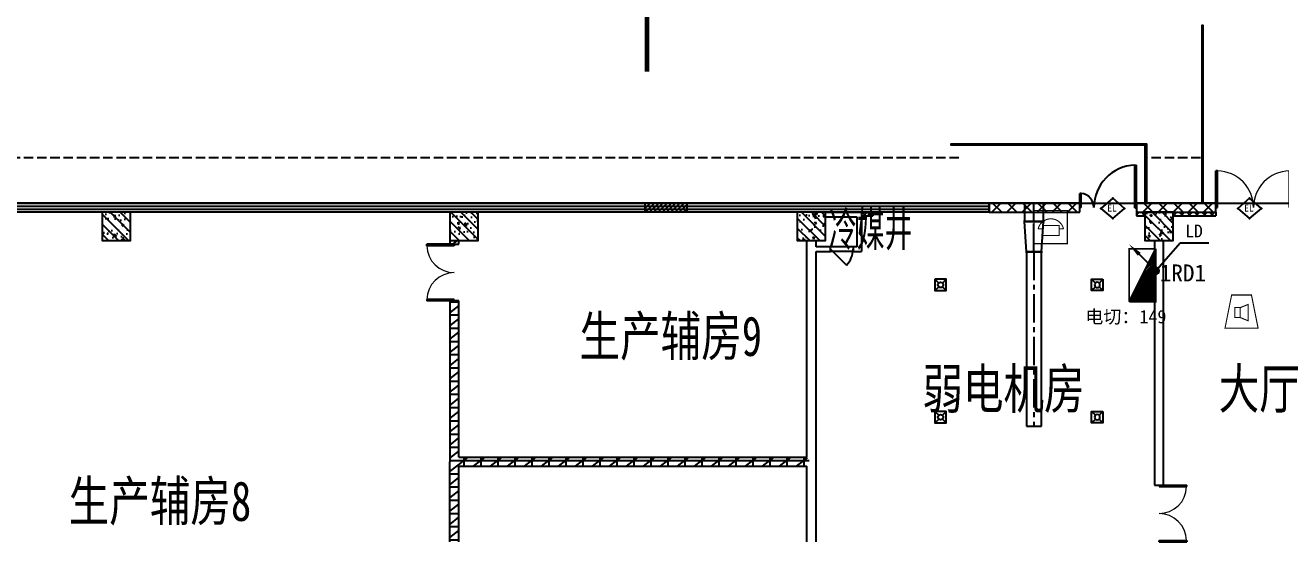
# Model space of a CAD drawing. Header units: millimetres. Extents: x -633009578 to 5705885, y -633235091 to 2571734.
# Drawn here: x 3619104 to 3652345, y 2187110 to 2200786 of the extents above; entities that cross this region are included whole.
import ezdxf
from ezdxf.enums import TextEntityAlignment as Align

# ---------------------------------------------------------------- set-up
doc = ezdxf.new("R2010")
doc.units = ezdxf.units.MM
doc.header["$LTSCALE"] = 1000
doc.header["$MEASUREMENT"] = 0
doc.linetypes.add('CENTER2', pattern=[1.125, 0.75, -0.125, 0.125, -0.125])
doc.linetypes.add('DASH', pattern=[0.35, 0.25, -0.1])
doc.layers.get('0').update_dxf_attribs({"color": 9})
for name, color, linetype in [('000000000000电气', 7, 'Continuous'), ('3T_WOOD', 21, 'Continuous'), ('A-COLUM(柱)', 255, 'Continuous'), ('A-DOOR(门）', 4, 'Continuous'), ('A-F-AREA(计算)', 5, 'Continuous'), ('A-HATH(填充)', 8, 'Continuous'), ('A-LM-RAIL(栏杆)', 167, 'Continuous'), ('A-ST-O(室外)', 54, 'Continuous'), ('A-TEXT(房间)', 243, 'Continuous'), ('A-WALL(墙)', 255, 'Continuous'), ('A-WINDOW（窗）', 4, 'Continuous'), ('DIM_SYMB', 3, 'Continuous'), ('DUCT-排风中心线', 5, 'CENTER2'), ('DUCT-排风法兰', 2, 'Continuous'), ('DUCT-排风管', 31, 'Continuous'), ('DUCT-排风管端线', 2, 'Continuous'), ('H-Dev', 4, 'Continuous'), ('WALL', 9, 'Continuous'), ('电-弱电平面-箭头', 3, 'Continuous'), ('电-强电平面-标注', 3, 'Continuous'), ('设备-安防', 3, 'Continuous'), ('设备-消防', 3, 'Continuous'), ('设备-箱柜', 3, 'Continuous')]:
    doc.layers.add(name, color=color, linetype=linetype)
doc.styles.add('_TCH', font='simhei.ttf', dxfattribs={"width": 0.75, "bigfont": 'hztxt.shx'})
doc.styles.add('_TEL_DIM', font='simhei.ttf', dxfattribs={"height": 3.5, "bigfont": 'HZTXT'})
doc.styles.add('ELEC-DIM', font='simhei.ttf')
doc.styles.add('IDQSTYLE', font='simhei.ttf', dxfattribs={"width": 0.707, "bigfont": 'hztxt.shx'})
doc.styles.add('TXT', font='simhei.ttf', dxfattribs={"width": 0.8, "bigfont": 'hztxt.shx'})
doc.styles.add('宋体', font='simhei.ttf')
pattern_1 = [(0, (1102221.475196055, 677964.29318137), (0, 350), []), (37.875, (1102621.475196055, 677964.29318137), (-169.61527734408, 218.0766567528281), []), (90, (1102621.475196055, 677964.29318137), (-450, 2.755455298081545e-14), [])]
pattern_2 = [(45, (1102321.475196055, 677964.29318137), (-100.0001016555733, 100.0001016555733), []), (135, (1102321.475196055, 677964.29318137), (-100.0001016555733, -100.0001016555733), [])]
pattern_3 = [(45, (1102421.475196055, 677964.29318137), (-200.0002033111466, 200.0002033111467), []), (135, (1102421.475196055, 677964.29318137), (-200.0002033111467, -200.0002033111466), [])]

# ---------------------------------------------------------------- blocks, each defined once
blk = doc.blocks.new('HC001230')
at = {"color": 0, "linetype": 'Continuous', "const_width": 0.2}
blk.add_lwpolyline([(-3.125, 3.125), (3.125, 3.125), (3.125, -3.125), (-3.125, -3.125)], close=True, dxfattribs=at)
for points in [[(-2.401072989951189, -0.3027623563785085, -0.1359723361280036), (-1.749999999999972, 0.8473639094686121, -0.1989123673796602)], [(-1.749999999999972, 0.8473639094686121, -0.1989123673796602), (1.4210854715202e-14, 1.57223764362152, -0.1989123673796619), (1.750000000000028, 0.8473639094686121, -0.1359723361279837), (2.401072989950848, -0.3027623563785085, -0.1989123673796581)]]:
    blk.add_lwpolyline(points, format="xyb", dxfattribs=at)
for points in [[(-1.5625, 0.32223764362152), (1.5625, 0.32223764362152), (1.5625, -1.55276235637848), (-1.5625, -1.55276235637848), (-1.5625, 0.32223764362152)], [(-2.40107298995126, -0.3027623563785085), (-1.5625, -0.30276235637848)], [(1.5625, -0.30276235637848), (2.401072989950791, -0.3027623563785085)]]:
    blk.add_lwpolyline(points, dxfattribs=at)
at = {"color": 0, "style": 'IDQSTYLE', "width": 0.7}
blk.add_attdef('PSFHATT', (5.125, -3.125), '', height=2.5, dxfattribs=at)
blk = doc.blocks.new('*X123')
at = {"color": 0, "linetype": 'Continuous'}
for p, q in [((235.5705228326477, 319.9990725063215), (238.8755041928442, 323.304053866518)), ((235.9947869013596, 319.9990725063215), (239.7240323302681, 323.7283179352299)), ((236.4190509700716, 319.9990725063215), (240.5725604676919, 324.1525820039419)), ((236.8433150387835, 319.9990725063215), (241.4210886051158, 324.5768460726538)), ((237.2675791074955, 319.9990725063215), (242.2655414724513, 324.9970348712774)), ((237.6918431762074, 319.9990725063215), (242.2655414724513, 324.5727708025654)), ((238.1161072449193, 319.9990725063215), (242.2655414724513, 324.1485067338535)), ((238.5403713136312, 319.9990725063215), (242.2655414724513, 323.7242426651416)), ((238.9646353823431, 319.9990725063215), (242.2655414724513, 323.2999785964296)), ((233.0249384203761, 319.9990725063215), (233.7843353683011, 320.7584694542464)), ((233.4492024890881, 319.9990725063215), (234.6328635057249, 321.1827335229584)), ((233.8734665578, 319.9990725063215), (235.4813916431488, 321.6069975916703)), ((234.297730626512, 319.9990725063215), (236.3299197805727, 322.0312616603822)), ((234.7219946952239, 319.9990725063215), (237.1784479179965, 322.4555257290941)), ((235.1462587639358, 319.9990725063215), (238.0269760554204, 322.8797897978061)), ((239.3888994510551, 319.9990725063215), (242.2655414724513, 322.8757145277177)), ((239.813163519767, 319.9990725063215), (242.2655414724513, 322.4514504590058)), ((240.2374275884789, 319.9990725063215), (242.2655414724513, 322.0271863902939)), ((240.6616916571909, 319.9990725063215), (242.2655414724513, 321.6029223215819)), ((241.0859557259028, 319.9990725063215), (242.2655414724513, 321.17865825287)), ((241.5102197946147, 319.9990725063215), (242.2655414724513, 320.7543941841581)), ((232.6006743516642, 319.9990725063215), (232.9358072308772, 320.3342053855345)), ((241.9344838633266, 319.9990725063215), (242.2655414724513, 320.3301301154461))]:
    blk.add_line(p, q, dxfattribs=at)
blk = doc.blocks.new('HC000431')
at = {"color": 0, "linetype": 'Continuous'}
blk.add_line((5, 2.5), (-5, -2.5), dxfattribs=at)
at = {"color": 0, "linetype": 'Continuous', "const_width": 0.3}
for points in [[(5, 2.5), (-5, 2.5), (-5, -2.5)], [(-5, -2.5), (5, -2.5), (5, 2.5)]]:
    blk.add_lwpolyline(points, dxfattribs=at)
at = {"color": 0, "linetype": 'Continuous'}
blk.add_blockref('*X123', (-237.2655414724513, -322.4990725063215), dxfattribs=at)
at = {"color": 0, "style": 'IDQSTYLE', "width": 0.7}
blk.add_attdef('PSFHATT', (7.000000000000028, -2.5), '', height=2.5, dxfattribs=at)
blk = doc.blocks.new('*X130')
at = {"color": 0, "linetype": 'Continuous'}
for p, q in [((192.587376364835, 446.7215535232801), (193.8713933576327, 448.0055705160779)), ((192.6509968705344, 446.3609099602676), (194.2320369206452, 447.9419500103785)), ((192.6864539319484, 447.2448951591055), (193.3480517218074, 447.9064929489645)), ((192.7889704286661, 446.0746194496875), (194.5183274312254, 447.8039764522467)), ((192.9823694457329, 445.8437543980423), (194.7491924828706, 447.61057743518)), ((193.2275231399996, 445.664644023597), (194.9283028573159, 447.3654237409133)), ((193.5311577474, 445.5440145622856), (195.0489323186273, 447.0617891335129)), ((193.9202347052458, 445.5088274514194), (195.0841194294935, 446.6727121756671)), ((194.6075199946775, 445.7718486721392), (194.8210982087737, 445.9854268862354))]:
    blk.add_line(p, q, dxfattribs=at)
blk = doc.blocks.new('HC001441')
at = {"color": 0, "linetype": 'Continuous'}
blk.add_line((0, -0.05776119327242668), (3.105492900474815, 3.117216328523909), dxfattribs=at)
blk.add_lwpolyline([(3.105492900474815, 3.117216328523909, 0.8, 0, 0), (5.057392361378561, 5.003787405167827, 0, 0, 0)], format="xyseb", dxfattribs=at)
blk.add_circle((0, 0), 0.625, dxfattribs=at)
at = {"color": 0, "linetype": 'Continuous', "xscale": 0.5, "yscale": 0.5, "zscale": 0.5}
blk.add_blockref('*X130', (-96.91845018383279, -223.3780232566237), dxfattribs=at)
at = {"color": 0, "style": 'IDQSTYLE', "width": 0.7}
blk.add_attdef('PSFHATT', (7.057392361378561, -0.62500001), '', height=2.5, dxfattribs=at)
blk = doc.blocks.new('HC001213')
at = {"color": 0, "linetype": 'Continuous', "const_width": 0.2}
blk.add_lwpolyline([(-1.875, 3.125), (1.875, 3.125), (3.125, -3.125), (-3.125, -3.125)], close=True, dxfattribs=at)
for points in [[(-1.293653517016746, 0.7382802506738564), (-0.243653517016746, 0.7382802506738564), (-0.243653517016746, -1.136719749326144), (-1.293653517016746, -1.136719749326144), (-1.293653517016746, 0.7382802506738564)], [(-0.243653517016746, 0.7382802506738564), (1.231346482983254, 1.338280250673856), (1.231346482983254, -1.736719749326144), (-0.243653517016746, -1.136719749326144)]]:
    blk.add_lwpolyline(points, dxfattribs=at)
at = {"color": 0, "style": 'IDQSTYLE', "width": 0.7}
blk.add_attdef('PSFHATT', (5.125, -3.125), '', height=2.5, dxfattribs=at)
blk = doc.blocks.new('$equip$00002474')
for p, q in [((-0.519992380955955, 1.000000338535756e-05), (7.619048119522631e-06, 0.4400100000020757)), ((7.619048119522631e-06, -0.4399899999989429), (-0.519992380955955, 1.000000338535756e-05)), ((7.619048119522631e-06, 0.4400100000020757), (0.5200076190521941, 1.000000338535756e-05)), ((0.5200076190521941, 1.000000338535756e-05), (7.619048119522631e-06, -0.4399899999989429))]:
    blk.add_line(p, q)
at = {"const_width": 0.04}
blk.add_lwpolyline([(7.619048119522631e-06, 0.4400100000020757), (-0.519992380955955, 1.000000338535756e-05), (7.619048119522631e-06, -0.4399899999989429), (0.5200076190521941, 1.000000338535756e-05), (7.619048119522631e-06, 0.4400100000020757), (-0.519992380955955, 1.000000338535756e-05)], dxfattribs=at)
for p in [(-0.519992380955955, 1.000000338535756e-05), (7.619048119522631e-06, 0.4400100000020757), (0.5200076190521941, 1.000000338535756e-05), (7.619048119522631e-06, -0.4399899999989429)]:
    blk.add_point(p)
at = {"color": 7, "style": '_TEL_DIM'}
blk.add_attdef('$TEXT$', text='', height=0.3, dxfattribs=at).set_placement((0.02805548798642121, 0.01213281898526475), align=Align.MIDDLE_CENTER)
at = {"color": 7, "style": '_TEL_DIM', "flags": 1}
blk.add_attdef('A', text='', height=2e-05, dxfattribs=at).set_placement((0, 0), align=Align.MIDDLE_CENTER)
blk = doc.blocks.new('$DorLib2D$00000002')
for p, q in [((-0.5, -5.684341886080802e-17), (-0.5000000000000007, 0.4875)), ((-0.4750000000000007, 0.4875), (-0.5000000000000007, 0.4875)), ((-0.475, -2.842170943040401e-17), (-0.4750000000000007, 0.4875)), ((0.475, -2.842170943040401e-17), (0.4750000000000007, 0.4875)), ((0.4750000000000007, 0.4875), (0.5000000000000007, 0.4875)), ((0.5, -5.684341886080802e-17), (0.5000000000000007, 0.4875)), ((-0.5, -5.684341886080802e-17), (-0.475, -2.842170943040401e-17)), ((0.5, -5.684341886080802e-17), (0.475, -2.842170943040401e-17))]:
    blk.add_line(p, q)
at = {"lineweight": 13}
for centre, start, end in [((-0.4875, -4.263256414560601e-17), 0, 88.53071641864632), ((0.4875, -4.263256414560601e-17), 91.4692835813537, 180)]:
    blk.add_arc(centre, 0.4875, start, end, dxfattribs=at)
blk = doc.blocks.new('$DorLib2D$00000114')
at = {"color": 0}
blk.add_line((0.4999999999999964, 3.552713678800501e-15), (-0.2071067811864751, 0.7071067811864857), dxfattribs=at)
blk.add_arc((0.5000000000013856, -1.154631945610163e-12), 1.000000000001696, 135, 180, dxfattribs=at)
blk = doc.blocks.new('_FZH')
h = blk.add_hatch()
h.set_pattern_fill('钢筋混凝土', color=256, scale=0.1, style=0)
h.set_pattern_definition([(45, (0, 0), (-0.1767766952966369, 0.1767766952966369), []), (50, (0, 0), (0.7172601826007535, -0.06275213498259512), [0.07500000000000001, -0.8250000000000001]), (355, (0, 0), (-0.138751333613, 0.7521921337000119), [0.06, -0.66]), (100.4514, (0.05977168000000001, -0.00522934), (0.5785093817140216, 0.6894395420609536), [0.06374019, -0.701142112]), (46.1842, (0, 0.2), (1.067241048625645, -0.1655190143290181), [0.1125, -1.2375]), (96.6356, (0.088936745, 0.186206693), (0.9346627055487033, 0.9741178709004418), [0.095610288, -1.051713]), (351.1842, (0, 0.2), (0.9346619451336272, 0.9741186009253247), [0.09000000000000001, -0.9900000000000001]), (21, (0.1, 0.15), (0.5969070521184617, -0.4026188906653388), [0.07500000000000001, -0.8250000000000001]), (326, (0.1, 0.15), (0.2433153319215824, 0.7251500450468529), [0.06, -0.66]), (71.4514, (0.149742233, 0.116448394), (0.84022262858149, 0.3225304967099524), [0.06374019, -0.701142112]), (37.50000000000001, (0, 0), (0.01215985531729062, 0.3328938538313115), [0, -0.652, 0, -0.67, 0, -0.6625000000000001]), (7.499999999999999, (0, 0), (0.2630695374421486, 0.3944117118823603), [0, -0.382, 0, -0.637, 0, -0.2525]), (-32.5, (-0.223, 0), (0.533822436172409, -0.02255487173437976), [0, -0.25, 0, -0.78, 0, -1.035]), (-42.5, (-0.323, 0), (0.5831861693423862, 0.1001049823323177), [0, -0.325, 0, -0.518, 0, -0.735])])
h.paths.add_polyline_path([(-0.5, -0.5), (0.5, -0.5), (0.5, 0.5), (-0.5, 0.5)])
blk.add_lwpolyline([(-0.5, -0.5), (0.5, -0.5), (0.5, 0.5), (-0.5, 0.5)], close=True)
blk = doc.blocks.new('$TCHSYS$WIN2D')
for p, q in [((-0.5, 0.5), (0.5, 0.5)), ((-0.5, 0.5), (-0.4999999999999999, -0.5)), ((0.5, 0.5), (0.4999999999999998, -0.5)), ((0.5, 0.1666666666666666), (-0.5, 0.1666666666666666)), ((0.5, -0.1666666666666667), (-0.5, -0.1666666666666667)), ((-0.4999999999999999, -0.5), (0.5, -0.5))]:
    blk.add_line(p, q)
blk = doc.blocks.new('$DorLib2D$00000225')
at = {"color": 0}
for p, q in [((0.4750000000000032, -0.001447885298549778), (0.4750000000000032, 0.7521225008925327)), ((0.4750000000000032, 0.7521225008925327), (0.5000000000000036, 0.7521225008925363)), ((0.5000000000000036, -0.001447885298549778), (0.5000000000000036, 0.7521225008925363)), ((-0.4999999999999982, -3.552713678800501e-15), (-0.5, 0.252035990386009)), ((-0.4750000000000014, 0.252035990386009), (-0.5, 0.252035990386009)), ((-0.4749999999999996, -3.552713678800501e-15), (-0.4750000000000014, 0.252035990386009)), ((-0.4749999999999996, -3.552713678800501e-15), (-0.4999999999999947, -3.552713678800501e-15)), ((0.4750000000000032, -0.001447885298549778), (0.4999999999999929, -0.001447885298549778))]:
    blk.add_line(p, q, dxfattribs=at)
for centre, radius, start, end in [((0.5046168020419071, -0.001920809357812914), 0.7546247204382253, 92.24926861260724, 179.7237749158362), ((-0.5007908120542499, 0.002572563917482285), 0.2507930763238999, 359.7898704778746, 84.09743784757413)]:
    blk.add_arc(centre, radius, start, end, dxfattribs=at)
blk = doc.blocks.new('bld')
for p, q in [((-149.9999999998836, 150), (-49.7184455517563, 49.71844555204734)), ((150, 150), (49.71844555233838, 49.71844555204734)), ((-49.7184455517563, -49.71844555204734), (-149.9999999998836, -150.0000000009313)), ((49.71844555233838, -49.71844555204734), (150, -150.0000000009313))]:
    blk.add_line(p, q)
blk.add_lwpolyline([(150, 150), (-149.9999999998836, 150), (-149.9999999998836, -150.0000000009313), (150, -150.0000000009313)], close=True)
blk.add_circle((0, 0), 70.3125)

msp = doc.modelspace()

# ---------------------------------------------------------------- hatches: boundary and pattern name
at = {"layer": '3T_WOOD'}
h = msp.add_hatch(dxfattribs=at)
h.set_pattern_fill('ANSI31', color=256, scale=50)
h.set_pattern_definition([(45, (2412779.395743424, 677977.51603476), (-56.1266007566822, 56.12660075668221), [])])
h.paths.add_polyline_path([(3635519.941630373, 2196074.629172624), (3636619.941630373, 2196074.629172624), (3636619.941630373, 2195834.629172624), (3635519.941630373, 2195834.629172624)])
at = {"layer": 'A-HATH(填充)'}
h = msp.add_hatch(dxfattribs=at)
h.set_pattern_fill('多孔材料', color=256, scale=100, style=0)
h.set_pattern_definition(pattern_3)
h.paths.add_polyline_path([(3644619.994031504, 2195834.629172631), (3647019.994032013, 2195834.629172631), (3647019.994032013, 2196074.629172632), (3644619.994031504, 2196074.629172632)])
h = msp.add_hatch(dxfattribs=at)
h.set_pattern_fill('多孔材料', color=256, scale=100, style=0)
h.set_pattern_definition(pattern_3)
h.paths.add_polyline_path([(3648519.994032013, 2195834.629172631), (3650620.051299266, 2195834.629172631), (3650620.051299266, 2196074.629172632), (3648519.994032013, 2196074.629172632)])
h = msp.add_hatch(dxfattribs=at)
h.set_pattern_fill('多孔材料', color=256, scale=50, style=0)
h.set_pattern_definition(pattern_2)
h.paths.add_polyline_path([(3641239.994032131, 2195734.629172626), (3641544.99403199, 2195734.629172626), (3641544.99403199, 2195834.629172626), (3641239.994032131, 2195834.629172626)])
h = msp.add_hatch(dxfattribs=at)
h.set_pattern_fill('多孔材料', color=256, scale=50, style=0)
h.set_pattern_definition(pattern_2)
h.paths.add_polyline_path([(3648519.994031505, 2195734.629172626), (3648744.99403178, 2195734.629172626), (3648744.99403178, 2195834.629172626), (3648519.994031505, 2195834.629172626)])
h = msp.add_hatch(dxfattribs=at)
h.set_pattern_fill('多孔材料', color=256, scale=50, style=0)
h.set_pattern_definition(pattern_2)
h.paths.add_polyline_path([(3649494.99403178, 2195834.629172626), (3649494.99403178, 2195734.629172626), (3650620.051299266, 2195734.629172626), (3650620.051299266, 2195834.629172626)])
h = msp.add_hatch(dxfattribs=at)
h.set_pattern_fill('空心砖', color=256, scale=100, style=0)
h.set_pattern_definition(pattern_1)
h.paths.add_polyline_path([(3630584.994031821, 2195084.629172626), (3630344.994031786, 2195084.629172626), (3630344.994031784, 2194984.629172276), (3630584.994031825, 2194984.629172276)])
h = msp.add_hatch(dxfattribs=at)
h.set_pattern_fill('空心砖', color=256, scale=100, style=0)
h.set_pattern_definition(pattern_1)
h.paths.add_polyline_path([(3630584.994031782, 2189349.629172648), (3630584.994031822, 2193484.629172784), (3630344.994031784, 2193484.629172784), (3630344.994031793, 2189229.629172625), (3630504.994031785, 2189229.629172641)])
h = msp.add_hatch(dxfattribs=at)
h.set_pattern_fill('空心砖', color=256, scale=100, style=0)
h.set_pattern_definition(pattern_1)
h.paths.add_polyline_path([(3630504.994031785, 2189229.629172641), (3630584.994031779, 2189109.629172648), (3639799.994031637, 2189109.629172648), (3639879.994031735, 2189229.629172641), (3639799.994031787, 2189349.629172648), (3630584.994031782, 2189349.629172648)])
h = msp.add_hatch(dxfattribs=at)
h.set_pattern_fill('空心砖', color=256, scale=100, style=0)
h.set_pattern_definition(pattern_1)
h.paths.add_polyline_path([(3630344.99403178, 2187109.629172626), (3630584.994031791, 2187109.629172626), (3630584.994031779, 2189109.629172648), (3630504.994031785, 2189229.629172641), (3630344.994031793, 2189229.629172625)])

# ---------------------------------------------------------------- linework, layer by layer
at = {"layer": '3T_WOOD'}
msp.add_lwpolyline([(3635519.941630373, 2196074.629172624), (3636619.941630373, 2196074.629172624), (3636619.941630373, 2195834.629172624), (3635519.941630373, 2195834.629172624)], close=True, dxfattribs=at)
at = {"layer": 'A-DOOR(门）'}
for p, q in [((3650620.051299266, 2196074.629172627), (3652620.051299266, 2196074.629172627)), ((3641019.994031557, 2194914.629168899), (3640419.994031557, 2194914.629168907)), ((3641019.994031555, 2194794.629168899), (3640419.994031555, 2194794.629168907))]:
    msp.add_line(p, q, dxfattribs=at)
at = {"layer": 'A-F-AREA(计算)'}
msp.add_lwpolyline([(3534479.994031782, 2196074.629172625), (3668759.994031782, 2196074.629172625), (3668759.994031782, 2059994.629172625), (3534479.994031782, 2059994.629172625)], close=True, dxfattribs=at)
at = {"layer": 'A-LM-RAIL(栏杆)'}
for points in [[(3650285.051299251, 2196074.629172647), (3650285.051299288, 2200774.629582777), (3650255.051299288, 2200774.629582777), (3650255.05129925, 2196074.629172647)], [(3648754.994031919, 2196074.629161081), (3648754.994504591, 2197609.629139677), (3643619.993537642, 2197609.629139636), (3643619.993537642, 2197639.629139636), (3648784.994514472, 2197639.629139678), (3648784.994031919, 2196074.6291512)]]:
    msp.add_lwpolyline(points, dxfattribs=at)
at = {"layer": 'A-ST-O(室外)', "linetype": 'DASH'}
for points in [[(3643819.993537734, 2197274.629133269), (3615965.112969985, 2197274.629143296)], [(3650220.05129926, 2197274.629130965), (3648819.99440248, 2197274.629131469)]]:
    msp.add_lwpolyline(points, dxfattribs=at)
at = {"layer": 'A-WALL(墙)'}
for p, q in [((3640294.994031017, 2195834.629170297), (3641239.994031171, 2195834.629176464)), ((3640294.99403178, 2195714.629170297), (3641119.994031558, 2195714.629175668)), ((3641119.994031558, 2195714.629175668), (3641119.994031559, 2194914.629168963)), ((3641239.994031171, 2195834.629176464), (3641239.994031171, 2194794.629168939)), ((3641239.994032131, 2195834.629172626), (3641544.99403199, 2195834.629172626)), ((3641239.994032131, 2195834.629172626), (3641239.994032131, 2195734.629172626)), ((3641239.994032131, 2195734.629172626), (3641544.99403199, 2195734.629172626)), ((3641544.99403199, 2195834.629172626), (3641544.99403199, 2195734.629172626)), ((3648519.994031505, 2195834.629172626), (3648744.99403178, 2195834.629172626)), ((3648519.994031505, 2195834.629172626), (3648519.994031505, 2195734.629172626)), ((3648519.994031505, 2195734.629172626), (3648744.99403178, 2195734.629172626)), ((3649494.99403178, 2195834.629172626), (3650620.051299266, 2195834.629172626)), ((3649494.99403178, 2195734.629172626), (3650620.051299266, 2195734.629172626)), ((3650620.051299266, 2195834.629172626), (3650620.051299266, 2195734.629172626)), ((3630344.994031855, 2195084.629172906), (3630344.994031784, 2194984.629172276)), ((3630344.994031784, 2194984.629172276), (3630584.994031825, 2194984.629172276)), ((3630584.994031825, 2194984.629172276), (3630584.994031645, 2195084.629172906)), ((3639799.99403178, 2194914.629168914), (3639799.994031886, 2195084.629172906)), ((3640039.994031978, 2194914.629168978), (3640039.994031566, 2195084.629172906)), ((3648999.994031775, 2195084.629172256), (3648999.994031787, 2188609.629172784)), ((3649239.994031768, 2188609.629172784), (3649239.994031716, 2195084.629172255)), ((3639799.994031787, 2189349.629172648), (3639799.99403178, 2194914.629168914)), ((3640419.994031762, 2194914.62916885), (3640039.994031978, 2194914.629168978)), ((3640039.99403178, 2189229.629172625), (3640039.994031772, 2194794.629168956)), ((3640039.994031772, 2194794.629168956), (3640419.99403176, 2194794.629169113)), ((3640419.99403176, 2194794.629169113), (3640419.994031762, 2194914.62916885)), ((3641119.994031559, 2194914.629168963), (3641019.994031762, 2194914.629168842)), ((3641019.994031762, 2194914.629168842), (3641019.99403176, 2194794.629169105)), ((3641019.99403176, 2194794.629169105), (3641239.994031171, 2194794.629168939)), ((3630584.994031822, 2193484.629172784), (3630344.994031784, 2193484.629172784)), ((3630344.994031784, 2193484.629172784), (3630344.994031793, 2189229.629172625)), ((3630584.994031782, 2189349.629172648), (3630584.994031822, 2193484.629172784)), ((3630584.994031782, 2189349.629172648), (3639799.994031787, 2189349.629172648)), ((3630344.994031779, 2187109.629172906), (3630344.994031793, 2189229.629172625)), ((3630584.994031799, 2187109.629172906), (3630584.994031779, 2189109.629172648)), ((3630584.994031779, 2189109.629172648), (3639799.994031637, 2189109.629172648)), ((3639799.994031634, 2187109.629172906), (3639799.994031637, 2189109.629172648)), ((3640039.994031733, 2187109.629172906), (3640039.99403178, 2189229.629172625)), ((3648999.994031787, 2188609.629172784), (3649239.994031768, 2188609.629172784))]:
    msp.add_line(p, q, dxfattribs=at)
at = {"layer": 'DIM_SYMB', "const_width": 125}
msp.add_lwpolyline([(3635564.448215864, 2199550.29318137), (3635564.448215864, 2202050.29318137), (3634064.448215864, 2202050.29318137)], dxfattribs=at)
at = {"layer": 'DUCT-排风中心线', "color": 8}
for p, q in [((3645809.848326121, 2195589.371132024), (3645809.848326121, 2196074.6291726)), ((3645809.848326121, 2194789.171132023), (3645809.848326121, 2195589.171132023)), ((3645809.848326121, 2194788.971132023), (3645809.848326121, 2190169.363895616))]:
    msp.add_line(p, q, dxfattribs=at)
at = {"layer": 'DUCT-排风法兰', "color": 8}
for p, q in [((3646084.848326121, 2195589.271132023), (3645534.848326121, 2195589.271132023)), ((3645584.848326121, 2194789.071132023), (3646034.848326121, 2194789.071132023))]:
    msp.add_line(p, q, dxfattribs=at)
at = {"layer": 'DUCT-排风管', "color": 8}
for p, q in [((3646059.848326121, 2196074.6291726), (3645559.848326121, 2196074.6291726)), ((3645559.848326121, 2196074.6291726), (3645559.848326121, 2195589.371132024)), ((3646059.848326121, 2195589.371132024), (3646059.848326121, 2196074.6291726)), ((3645609.848326121, 2194789.171132023), (3645559.848326121, 2195589.171132023)), ((3646009.848326121, 2194789.171132023), (3646059.848326121, 2195589.171132023)), ((3645609.848326121, 2194788.971132023), (3645609.848326121, 2190169.363895616)), ((3646009.848326121, 2190169.363895616), (3646009.848326121, 2194788.971132023)), ((3645609.848326121, 2190169.363895616), (3646009.848326121, 2190169.363895616))]:
    msp.add_line(p, q, dxfattribs=at)
at = {"layer": 'DUCT-排风管端线', "color": 8}
for p, q in [((3645559.848326121, 2195589.371132024), (3646059.848326121, 2195589.371132024)), ((3646059.848326121, 2195589.171132023), (3645559.848326121, 2195589.171132023)), ((3645609.848326121, 2194789.171132023), (3646009.848326121, 2194789.171132023)), ((3646009.848326121, 2194788.971132023), (3645609.848326121, 2194788.971132023))]:
    msp.add_line(p, q, dxfattribs=at)
at = {"layer": 'WALL'}
for p, q in [((3647019.994032013, 2196074.629172632), (3644619.994031504, 2196074.629172632)), ((3644619.994031504, 2196074.629172632), (3644619.994031504, 2195834.629172631)), ((3647019.994032013, 2195834.629172631), (3647019.994032013, 2196074.629172632)), ((3650620.051299266, 2196074.629172632), (3648519.994032013, 2196074.629172632)), ((3648519.994032013, 2196074.629172632), (3648519.994032013, 2195834.629172631)), ((3650620.051299266, 2195834.629172631), (3650620.051299266, 2196074.629172632)), ((3644619.994031504, 2195834.629172631), (3647019.994032013, 2195834.629172631)), ((3648519.994032013, 2195834.629172631), (3650620.051299266, 2195834.629172631))]:
    msp.add_line(p, q, dxfattribs=at)
at = {"layer": '电-强电平面-标注'}
for p, q in [((3649000.67029654, 2194251.857515787), (3649681.041720409, 2195024.747563008)), ((3649681.041720409, 2195024.747563008), (3650434.839188764, 2195024.747563008))]:
    msp.add_line(p, q, dxfattribs=at)

# ---------------------------------------------------------------- block references
at = {"layer": 'A-COLUM(柱)', "xscale": 750, "yscale": 750, "zscale": 750, "rotation": 270}
for p in [(3621519.99403178, 2195459.629172626), (3630719.99403178, 2195459.629172626), (3639919.99403178, 2195459.629172626), (3649119.99403178, 2195459.629172628)]:
    msp.add_blockref('_FZH', p, dxfattribs=at)
at = {"layer": 'A-DOOR(门）'}
for name, p, xscale, yscale, zscale in [('$DorLib2D$00000225', (3647769.994031919, 2195954.629172627), 1500, 1500, 1500), ('$DorLib2D$00000002', (3651620.051299266, 2195954.629172627), 2000, 2000, 2000)]:
    msp.add_blockref(name, p, dxfattribs=dict(at, xscale=xscale, yscale=yscale, zscale=zscale))
for name, p, xscale, yscale, zscale, rotation in [('$DorLib2D$00000002', (3630464.994031793, 2194234.62917241), 1500, 1500, 1500, 90), ('$DorLib2D$00000114', (3640719.994031556, 2194854.629168903), 600, 600, 600, 179.9999999992107)]:
    msp.add_blockref(name, p, dxfattribs=dict(at, xscale=xscale, yscale=yscale, zscale=zscale, rotation=rotation))
at = {"layer": 'A-DOOR(门）', "extrusion": (0, 0, -1), "xscale": -1500, "yscale": 1500, "zscale": 1500, "rotation": 90.00000000000001}
msp.add_blockref('$DorLib2D$00000002', (-3649119.99403178, 2187859.629172736), dxfattribs=at)
at = {"layer": 'A-WINDOW（窗）', "extrusion": (0, 0, -1), "xscale": -32000, "yscale": 240, "zscale": 32000, "rotation": 180}
msp.add_blockref('$TCHSYS$WIN2D', (-3628619.9940317, 2195954.629172627), dxfattribs=at)
at = {"layer": 'H-Dev', "color": 8, "rotation": 90.00000000000001}
for p in [(3643337.096020209, 2193909.317178035, -2000), (3643337.096020209, 2190409.317178035, -2000)]:
    msp.add_blockref('bld', p, dxfattribs=at)
at = {"layer": 'H-Dev', "color": 8, "xscale": -1, "rotation": 270}
for p in [(3647485.89558401, 2193909.317178035, -2000), (3647485.89558401, 2190409.317178035, -2000)]:
    msp.add_blockref('bld', p, dxfattribs=at)
at = {"layer": '电-弱电平面-箭头', "color": 4, "xscale": -140, "yscale": 140, "zscale": 140}
msp.add_blockref('HC001441', (3649032.390423115, 2194283.577642362), dxfattribs=at)
at = {"layer": '设备-安防'}
ref = msp.add_blockref('$equip$00002474', (3647892.3262293, 2195936.631786244), dxfattribs=dict(at, xscale=-607.5, yscale=607.5, zscale=607.5))
ref.add_attrib('$TEXT$', 'EL', dxfattribs={"layer": '0', "color": 7, "height": 182.25, "style": '_TEL_DIM'}).set_placement((3647875.282520499, 2195944.002473729), align=Align.MIDDLE_CENTER)
ref = msp.add_blockref('$equip$00002474', (3651518.217049397, 2195936.631786244), dxfattribs=dict(at, xscale=-607.5, yscale=607.5, zscale=607.5))
ref.add_attrib('$TEXT$', 'EL', dxfattribs={"layer": '0', "color": 7, "height": 182.25, "style": '_TEL_DIM'}).set_placement((3651501.173340596, 2195944.002473729), align=Align.MIDDLE_CENTER)
at = {"layer": '设备-消防', "xscale": 140, "yscale": 140, "zscale": 140}
for name, p in [('HC001230', (3646255.381283436, 2195438.796353678)), ('HC001213', (3651303.981861465, 2193205.559519501))]:
    msp.add_blockref(name, p, dxfattribs=at)
at = {"layer": '设备-箱柜', "xscale": -140, "yscale": 140, "zscale": 140, "rotation": 90}
msp.add_blockref('HC000431', (3648682.390423115, 2194165.068972028), dxfattribs=at)

# ---------------------------------------------------------------- texts
at = {"layer": '000000000000电气', "color": 2, "lineweight": 35, "style": '宋体'}
msp.add_text('电切：149', height=350, dxfattribs=at).set_placement((3647167.845534942, 2192894.494110339))
at = {"layer": 'A-TEXT(房间)'}
for s, height, style, width, p in [('冷媒井', 900, 'TXT', 0.6, (3640381.452164406, 2194934.62916888)), ('生产辅房9', 1050, '_TCH', 0.75, (3633778.92236175, 2192029.54431177)), ('弱电机房', 1050, '_TCH', 0.75, (3642853.55871495, 2190637.908949905)), ('大厅', 1050, '_TCH', 0.75, (3650697.989066163, 2190637.908949905)), ('生产辅房8', 1050, '_TCH', 0.75, (3620256.41822264, 2187664.247997942))]:
    msp.add_text(s, height=height, dxfattribs=dict(at, style=style, width=width)).set_placement(p)
at = {"layer": '电-强电平面-标注', "style": 'ELEC-DIM'}
for s, height, p in [('LD', 339.8734177215189, (3649815.851846992, 2195167.152626299)), ('1RD1', 450, (3649139.088776605, 2194001.512453428))]:
    msp.add_text(s, height=height, dxfattribs=at).set_placement(p)

doc.saveas('drawing.dxf')
